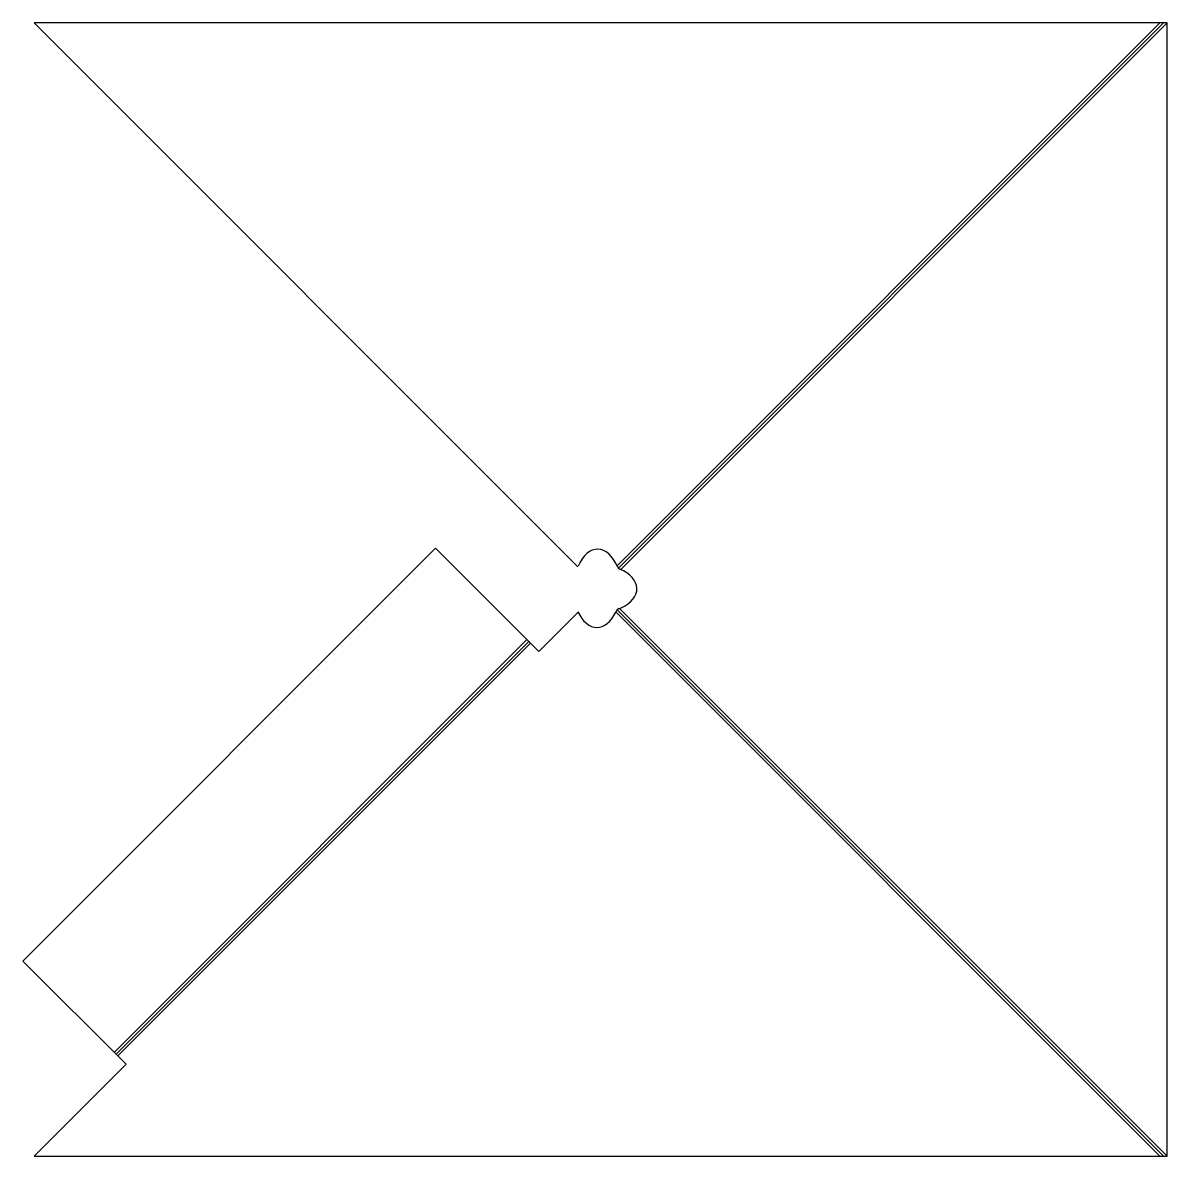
# Model space of a CAD drawing. Header units: millimetres. Extents: x -1 to 148, y 0 to 148.
import ezdxf

# ---------------------------------------------------------------- set-up
doc = ezdxf.new("R2010")
doc.units = ezdxf.units.MM

msp = doc.modelspace()

# ---------------------------------------------------------------- linework, layer by layer
at = {"layer": 'BEND'}
for p, q in [((147.45, 147.91), (76.27, 76.74)), ((147.45, 0), (76.12, 71.32)), ((64.56, 67.18), (10.68, 13.3))]:
    msp.add_line(p, q, dxfattribs=at)
at = {"layer": 'BEND_EXTENT'}
for p, q in [((76.11, 77.03), (146.98, 147.91)), ((76.57, 76.57), (147.91, 147.91)), ((75.94, 71.04), (146.98, 0)), ((76.43, 71.48), (147.91, 0)), ((10.45, 13.53), (64.33, 67.41)), ((10.91, 13.07), (64.8, 66.95))]:
    msp.add_line(p, q, dxfattribs=at)
at = {"layer": 'OUTER_PROFILES'}
for p, q in [((147.91, 147.91), (0, 147.91)), ((0, 147.91), (70.99, 76.92)), ((147.91, 0), (147.91, 147.91)), ((52.4, 79.34), (-1.48, 25.46)), ((65.87, 65.87), (52.4, 79.34)), ((71.01, 71.01), (65.87, 65.87)), ((-1.48, 25.46), (11.99, 11.99)), ((11.99, 11.99), (0, 0)), ((0, 0), (147.91, 0))]:
    msp.add_line(p, q, dxfattribs=at)
for centre, major_axis, ratio, start_param, end_param in [((73.58, 73.71), (-0.02, 5.51), 0.576139, 5.335842, 7.208155), ((73.21, 74.05), (-5.48, 0), 0.579765, 2.229427, 4.085359), ((73.48, 74.5), (-0.02, -5.51), 0.576139, 5.389916, 7.167421)]:
    msp.add_ellipse(centre, major_axis=major_axis, ratio=ratio, start_param=start_param, end_param=end_param, dxfattribs=at)
for points in [[(76.11, 77.03), (76.17, 76.81), (76.35, 76.63), (76.57, 76.57)], [(76.43, 71.48), (76.2, 71.42), (76.02, 71.26), (75.94, 71.04)]]:
    msp.add_open_spline(points, degree=3, dxfattribs=at)

doc.saveas('drawing.dxf')
